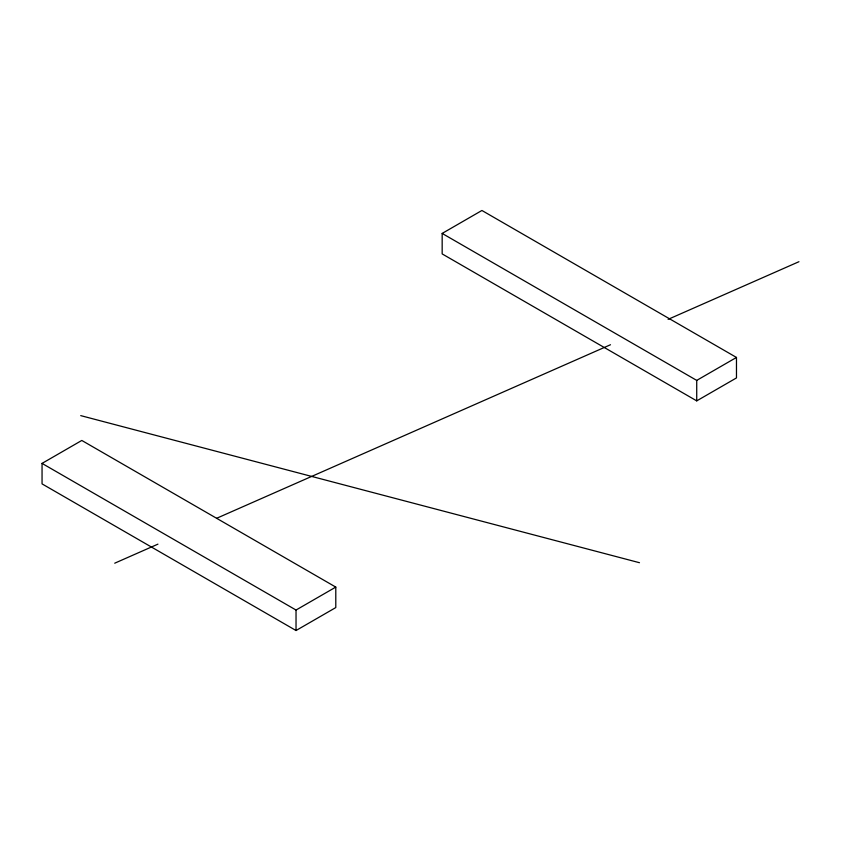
<?xml version="1.0" encoding="UTF-8"?>
<svg xmlns="http://www.w3.org/2000/svg" width="841" height="841" viewBox="0 0 841 841"><rect width="100%" height="100%" fill="white"/><g stroke="black" fill="none" stroke-linecap="round" stroke-linejoin="round"><path stroke-width="1.26" d="M42.05 463.402L81.798 440.453L335.79 587.092L335.79 607.57L296.032 630.519L42.05 483.88L42.05 463.402L296.032 610.04L335.79 587.092M442.166 233.43L481.914 210.481L736.474 357.446L736.474 377.924L696.726 400.873L442.166 253.908L442.166 233.43L696.726 380.395L736.474 357.446M114.723 563.197L157.94 544.148M216.757 518.235L610.482 344.747M668.101 319.359L798.95 261.709M80.725 415.622L639.475 562.713M696.726 380.395L696.726 400.873M296.032 610.04L296.032 630.519"/></g></svg>
